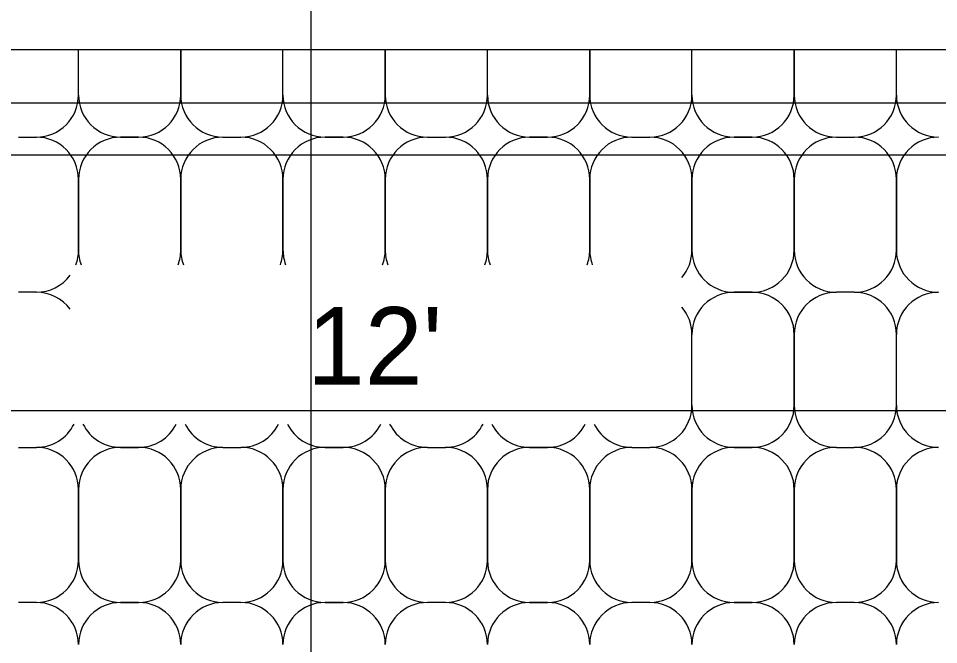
# Model space of a CAD drawing. Extents: x 0 to 2.83, y -0.12 to 1.83.
# Drawn here: x 0.7198 to 0.858, y 1.4835 to 1.5777 of the extents above; entities that cross this region are included whole.
import ezdxf

# ---------------------------------------------------------------- set-up
doc = ezdxf.new("R2010")
doc.units = 0
doc.layers.add('RD_Pr_Roadway_Dimensions', color=7, linetype='Continuous')
doc.layers.add('SH_General_Details', color=7, linetype='Continuous')

msp = doc.modelspace()

# ---------------------------------------------------------------- linework, layer by layer
at = {"layer": 'RD_Pr_Roadway_Dimensions'}
msp.add_line((0.8777306488817528, 1.5186865079010523), (0.6497306488817528, 1.5186865079010523), dxfattribs=at)
at = {"layer": 'SH_General_Details'}
for p, q in [((0.7637306488817528, 0.3074713412324585), (0.7637306488817528, 1.619942257901529)), ((0.24806748222019231, 1.5729995912315942), (1.2997618155544592, 1.5729995912315942)), ((0.7287833155458763, 1.5661580078999198), (0.7287833155458763, 1.5729995912315942)), ((0.7287833155458763, 1.5661580078999198), (0.7287833155458763, 1.5729995912315942)), ((0.7287833155458763, 1.5661580078999198), (0.7287833155458763, 1.5729995912315942)), ((0.7441479822067514, 1.5661580078999198), (0.7441479822067514, 1.5729995912315942)), ((0.7441479822067514, 1.5729995912315942), (0.7441479822067514, 1.5661580078999198)), ((0.7441479822067514, 1.5729995912315942), (0.7441479822067514, 1.5661580078999198)), ((0.759512648886998, 1.5661580078999198), (0.759512648886998, 1.5729995912315942)), ((0.759512648886998, 1.5661580078999198), (0.759512648886998, 1.5729995912315942)), ((0.759512648886998, 1.5661580078999198), (0.759512648886998, 1.5729995912315942)), ((0.7748773155478731, 1.5661580078999198), (0.7748773155478731, 1.5729995912315942)), ((0.7748773155478731, 1.5729995912315942), (0.7748773155478731, 1.5661580078999198)), ((0.7748773155478731, 1.5729995912315942), (0.7748773155478731, 1.5661580078999198)), ((0.7902419822087482, 1.5661580078999198), (0.7902419822087482, 1.5729995912315942)), ((0.7902419822087482, 1.5661580078999198), (0.7902419822087482, 1.5729995912315942)), ((0.7902419822087482, 1.5661580078999198), (0.7902419822087482, 1.5729995912315942)), ((0.8056066488889948, 1.5661580078999198), (0.8056066488889948, 1.5729995912315942)), ((0.8056066488889948, 1.5729995912315942), (0.8056066488889948, 1.5661580078999198)), ((0.8056066488889948, 1.5729995912315942), (0.8056066488889948, 1.5661580078999198)), ((0.8209713155498698, 1.5661580078999198), (0.8209713155498698, 1.5729995912315942)), ((0.8209713155498698, 1.5661580078999198), (0.8209713155498698, 1.5729995912315942)), ((0.8209713155498698, 1.5661580078999198), (0.8209713155498698, 1.5729995912315942)), ((0.8363359822099998, 1.5661580078999198), (0.8363359822099998, 1.5729995912315942)), ((0.8363359822099998, 1.5729995912315942), (0.8363359822099998, 1.5661580078999198)), ((0.8363359822099998, 1.5729995912315942), (0.8363359822099998, 1.5661580078999198)), ((0.8517006488708749, 1.5661580078999198), (0.8517006488708749, 1.5729995912315942)), ((0.8517006488708749, 1.5661580078999198), (0.8517006488708749, 1.5729995912315942)), ((0.8517006488708749, 1.5661580078999198), (0.8517006488708749, 1.5729995912315942)), ((0.4510064822105661, 1.5649657578865683), (1.0770707322230533, 1.5649657578865683)), ((0.7197519822185829, 1.5598246745670832), (0.7224499822130397, 1.5598246745670832)), ((0.7197519822185829, 1.5598246745670832), (0.7224499822130397, 1.5598246745670832)), ((0.735116648879458, 1.5598246745670832), (0.7378146488731697, 1.5598246745670832)), ((0.735116648879458, 1.5598246745670832), (0.7378146488731697, 1.5598246745670832)), ((0.7378146488731697, 1.5598246745670832), (0.735116648879458, 1.5598246745670832)), ((0.7504813155403331, 1.5598246745670832), (0.7531793155541614, 1.5598246745670832)), ((0.7504813155403331, 1.5598246745670832), (0.7531793155541614, 1.5598246745670832)), ((0.7658459822205796, 1.5598246745670832), (0.7685439822142914, 1.5598246745670832)), ((0.7658459822205796, 1.5598246745670832), (0.7685439822142914, 1.5598246745670832)), ((0.7685439822142914, 1.5598246745670832), (0.7658459822205796, 1.5598246745670832)), ((0.7812106488814548, 1.5598246745670832), (0.7839086488751664, 1.5598246745670832)), ((0.7812106488814548, 1.5598246745670832), (0.7839086488751664, 1.5598246745670832)), ((0.7965753155415848, 1.5598246745670832), (0.799273315555413, 1.5598246745670832)), ((0.7965753155415848, 1.5598246745670832), (0.799273315555413, 1.5598246745670832)), ((0.799273315555413, 1.5598246745670832), (0.7965753155415848, 1.5598246745670832)), ((0.8119399822225765, 1.5598246745670832), (0.8146379822162881, 1.5598246745670832)), ((0.8119399822225765, 1.5598246745670832), (0.8146379822162881, 1.5598246745670832)), ((0.8273046488827065, 1.5598246745670832), (0.8300026488771632, 1.5598246745670832)), ((0.8273046488827065, 1.5598246745670832), (0.8300026488771632, 1.5598246745670832)), ((0.8300026488771632, 1.5598246745670832), (0.8273046488827065, 1.5598246745670832)), ((0.8426693155435815, 1.5598246745670832), (0.8453673155372933, 1.5598246745670832)), ((0.8426693155435815, 1.5598246745670832), (0.8453673155372933, 1.5598246745670832)), ((0.5357306488817528, 1.5571662578980123), (0.9917306488817528, 1.5571662578980123)), ((0.7287833155458763, 1.5534913412335014), (0.7287833155458763, 1.5428386745656526)), ((0.7287833155458763, 1.5428386745656526), (0.7287833155458763, 1.5534913412335014)), ((0.7441479822067514, 1.5534913412335014), (0.7441479822067514, 1.5428386745656526)), ((0.7441479822067514, 1.5428386745656526), (0.7441479822067514, 1.5534913412335014)), ((0.759512648886998, 1.5534913412335014), (0.759512648886998, 1.5428386745656526)), ((0.759512648886998, 1.5428386745656526), (0.759512648886998, 1.5534913412335014)), ((0.7748773155478731, 1.5534913412335014), (0.7748773155478731, 1.5428386745656526)), ((0.7748773155478731, 1.5428386745656526), (0.7748773155478731, 1.5534913412335014)), ((0.7902419822087482, 1.5534913412335014), (0.7902419822087482, 1.5428386745656526)), ((0.7902419822087482, 1.5428386745656526), (0.7902419822087482, 1.5534913412335014)), ((0.8056066488889948, 1.5534913412335014), (0.8056066488889948, 1.5428386745656526)), ((0.8056066488889948, 1.5428386745656526), (0.8056066488889948, 1.5534913412335014)), ((0.8209713155498698, 1.5534913412335014), (0.8209713155498698, 1.5428386745656526)), ((0.8209713155498698, 1.5428386745656526), (0.8209713155498698, 1.5534913412335014)), ((0.8363359822099998, 1.5534913412335014), (0.8363359822099998, 1.5428386745656526)), ((0.8363359822099998, 1.5428386745656526), (0.8363359822099998, 1.5534913412335014)), ((0.8517006488708749, 1.5534913412335014), (0.8517006488708749, 1.5428386745656526)), ((0.8517006488708749, 1.5428386745656526), (0.8517006488708749, 1.5534913412335014)), ((0.7224499822130397, 1.536505341232071), (0.7197519822185829, 1.536505341232071)), ((0.7224499822130397, 1.536505341232071), (0.7197519822185829, 1.536505341232071)), ((0.8273046488827065, 1.536505341232071), (0.8300026488771632, 1.536505341232071)), ((0.8300026488771632, 1.536505341232071), (0.8273046488827065, 1.536505341232071)), ((0.8453673155372933, 1.536505341232071), (0.8426693155435815, 1.536505341232071)), ((0.8453673155372933, 1.536505341232071), (0.8426693155435815, 1.536505341232071)), ((0.8209713155498698, 1.5195193412306405), (0.8209713155498698, 1.5301720078984893)), ((0.8209713155498698, 1.5195193412306405), (0.8209713155498698, 1.5301720078984893)), ((0.8209713155498698, 1.5195193412306405), (0.8209713155498698, 1.5301720078984893)), ((0.8363359822099998, 1.5195193412306405), (0.8363359822099998, 1.5301720078984893)), ((0.8363359822099998, 1.5301720078984893), (0.8363359822099998, 1.5195193412306405)), ((0.8363359822099998, 1.5301720078984893), (0.8363359822099998, 1.5195193412306405)), ((0.8517006488708749, 1.5195193412306405), (0.8517006488708749, 1.5301720078984893)), ((0.8517006488708749, 1.5195193412306405), (0.8517006488708749, 1.5301720078984893)), ((0.8517006488708749, 1.5195193412306405), (0.8517006488708749, 1.5301720078984893)), ((0.7197519822185829, 1.5131860078970587), (0.7224499822130397, 1.5131860078970587)), ((0.7197519822185829, 1.5131860078970587), (0.7224499822130397, 1.5131860078970587)), ((0.735116648879458, 1.5131860078970587), (0.7378146488731697, 1.5131860078970587)), ((0.735116648879458, 1.5131860078970587), (0.7378146488731697, 1.5131860078970587)), ((0.7378146488731697, 1.5131860078970587), (0.735116648879458, 1.5131860078970587)), ((0.7504813155403331, 1.5131860078970587), (0.7531793155541614, 1.5131860078970587)), ((0.7504813155403331, 1.5131860078970587), (0.7531793155541614, 1.5131860078970587)), ((0.7658459822205796, 1.5131860078970587), (0.7685439822142914, 1.5131860078970587)), ((0.7658459822205796, 1.5131860078970587), (0.7685439822142914, 1.5131860078970587)), ((0.7685439822142914, 1.5131860078970587), (0.7658459822205796, 1.5131860078970587)), ((0.7812106488814548, 1.5131860078970587), (0.7839086488751664, 1.5131860078970587)), ((0.7812106488814548, 1.5131860078970587), (0.7839086488751664, 1.5131860078970587)), ((0.7965753155415848, 1.5131860078970587), (0.799273315555413, 1.5131860078970587)), ((0.7965753155415848, 1.5131860078970587), (0.799273315555413, 1.5131860078970587)), ((0.799273315555413, 1.5131860078970587), (0.7965753155415848, 1.5131860078970587)), ((0.8119399822225765, 1.5131860078970587), (0.8146379822162881, 1.5131860078970587)), ((0.8119399822225765, 1.5131860078970587), (0.8146379822162881, 1.5131860078970587)), ((0.8273046488827065, 1.5131860078970587), (0.8300026488771632, 1.5131860078970587)), ((0.8273046488827065, 1.5131860078970587), (0.8300026488771632, 1.5131860078970587)), ((0.8300026488771632, 1.5131860078970587), (0.8273046488827065, 1.5131860078970587)), ((0.8426693155435815, 1.5131860078970587), (0.8453673155372933, 1.5131860078970587)), ((0.8426693155435815, 1.5131860078970587), (0.8453673155372933, 1.5131860078970587)), ((0.7287833155458763, 1.5068526745642221), (0.7287833155458763, 1.4962000078956283)), ((0.7287833155458763, 1.4962000078956283), (0.7287833155458763, 1.5068526745642221)), ((0.7441479822067514, 1.5068526745642221), (0.7441479822067514, 1.4962000078956283)), ((0.7441479822067514, 1.4962000078956283), (0.7441479822067514, 1.5068526745642221)), ((0.759512648886998, 1.5068526745642221), (0.759512648886998, 1.4962000078956283)), ((0.759512648886998, 1.4962000078956283), (0.759512648886998, 1.5068526745642221)), ((0.7748773155478731, 1.5068526745642221), (0.7748773155478731, 1.4962000078956283)), ((0.7748773155478731, 1.4962000078956283), (0.7748773155478731, 1.5068526745642221)), ((0.7902419822087482, 1.5068526745642221), (0.7902419822087482, 1.4962000078956283)), ((0.7902419822087482, 1.4962000078956283), (0.7902419822087482, 1.5068526745642221)), ((0.8056066488889948, 1.5068526745642221), (0.8056066488889948, 1.4962000078956283)), ((0.8056066488889948, 1.4962000078956283), (0.8056066488889948, 1.5068526745642221)), ((0.8209713155498698, 1.5068526745642221), (0.8209713155498698, 1.4962000078956283)), ((0.8209713155498698, 1.4962000078956283), (0.8209713155498698, 1.5068526745642221)), ((0.8363359822099998, 1.5068526745642221), (0.8363359822099998, 1.4962000078956283)), ((0.8363359822099998, 1.4962000078956283), (0.8363359822099998, 1.5068526745642221)), ((0.8517006488708749, 1.5068526745642221), (0.8517006488708749, 1.4962000078956283)), ((0.8517006488708749, 1.4962000078956283), (0.8517006488708749, 1.5068526745642221)), ((0.7224499822130397, 1.4898666745627915), (0.7197519822185829, 1.4898666745627915)), ((0.7224499822130397, 1.4898666745627915), (0.7197519822185829, 1.4898666745627915)), ((0.735116648879458, 1.4898666745627915), (0.7378146488731697, 1.4898666745627915)), ((0.7378146488731697, 1.4898666745627915), (0.735116648879458, 1.4898666745627915)), ((0.7531793155541614, 1.4898666745627915), (0.7504813155403331, 1.4898666745627915)), ((0.7531793155541614, 1.4898666745627915), (0.7504813155403331, 1.4898666745627915)), ((0.7658459822205796, 1.4898666745627915), (0.7685439822142914, 1.4898666745627915)), ((0.7685439822142914, 1.4898666745627915), (0.7658459822205796, 1.4898666745627915)), ((0.7839086488751664, 1.4898666745627915), (0.7812106488814548, 1.4898666745627915)), ((0.7839086488751664, 1.4898666745627915), (0.7812106488814548, 1.4898666745627915)), ((0.7965753155415848, 1.4898666745627915), (0.799273315555413, 1.4898666745627915)), ((0.799273315555413, 1.4898666745627915), (0.7965753155415848, 1.4898666745627915)), ((0.8146379822162881, 1.4898666745627915), (0.8119399822225765, 1.4898666745627915)), ((0.8146379822162881, 1.4898666745627915), (0.8119399822225765, 1.4898666745627915)), ((0.8273046488827065, 1.4898666745627915), (0.8300026488771632, 1.4898666745627915)), ((0.8300026488771632, 1.4898666745627915), (0.8273046488827065, 1.4898666745627915)), ((0.8453673155372933, 1.4898666745627915), (0.8426693155435815, 1.4898666745627915)), ((0.8453673155372933, 1.4898666745627915), (0.8426693155435815, 1.4898666745627915))]:
    msp.add_line(p, q, dxfattribs=at)
for centre, start, end in [((0.7224491135148302, 1.5661585132280982), 270, 360), ((0.7351157801812485, 1.5661585132280982), 180, 270), ((0.7378137801757053, 1.5661585132280982), 270, 360), ((0.7504804468421236, 1.5661585132280982), 180, 270), ((0.7531784468358352, 1.5661585132280982), 270, 360), ((0.7658451135029987, 1.5661585132280982), 180, 270), ((0.7685431135168269, 1.5661585132280982), 270, 360), ((0.7812097801832453, 1.5661585132280982), 180, 270), ((0.783907780176957, 1.5661585132280982), 270, 360), ((0.7965744468441204, 1.5661585132280982), 180, 270), ((0.799272446837832, 1.5661585132280982), 270, 360), ((0.8119391135042503, 1.5661585132280982), 180, 270), ((0.8146371135180787, 1.5661585132280982), 270, 360), ((0.827303780185242, 1.5661585132280982), 180, 270), ((0.8300017801789537, 1.5661585132280982), 270, 360), ((0.842668446845372, 1.5661585132280982), 180, 270), ((0.8453664468398288, 1.5661585132280982), 270, 360), ((0.8580331135062471, 1.5661585132280982), 180, 270), ((0.7224491135148302, 1.5534918465616798), 0, 90), ((0.7351157801812485, 1.5534918465616798), 90, 180), ((0.7378137801757053, 1.5534918465616798), 0, 90), ((0.7504804468421236, 1.5534918465616798), 90, 180), ((0.7531784468358352, 1.5534918465616798), 0, 90), ((0.7658451135029987, 1.5534918465616798), 90, 180), ((0.7685431135168269, 1.5534918465616798), 0, 90), ((0.7812097801832453, 1.5534918465616798), 90, 180), ((0.783907780176957, 1.5534918465616798), 0, 90), ((0.7965744468441204, 1.5534918465616798), 90, 180), ((0.799272446837832, 1.5534918465616798), 0, 90), ((0.8119391135042503, 1.5534918465616798), 90, 180), ((0.8146371135180787, 1.5534918465616798), 0, 90), ((0.827303780185242, 1.5534918465616798), 90, 180), ((0.8300017801789537, 1.5534918465616798), 0, 90), ((0.842668446845372, 1.5534918465616798), 90, 180), ((0.8453664468398288, 1.5534918465616798), 0, 90), ((0.8580331135062471, 1.5534918465616798), 90, 180), ((0.7224491135148302, 1.542839179893831), 339.7876944444444, 360), ((0.7351157801812485, 1.542839179893831), 180, 200.21230555555556), ((0.7378137801757053, 1.542839179893831), 339.7876944444444, 360), ((0.7504804468421236, 1.542839179893831), 180, 200.21230555555556), ((0.7531784468358352, 1.542839179893831), 339.7876944444444, 360), ((0.7658451135029987, 1.542839179893831), 180, 200.21230555555556), ((0.7685431135168269, 1.542839179893831), 339.7876944444444, 360), ((0.7812097801832453, 1.542839179893831), 180, 200.21230555555556), ((0.783907780176957, 1.542839179893831), 339.7876944444444, 360), ((0.7965744468441204, 1.542839179893831), 180, 200.21230555555556), ((0.799272446837832, 1.542839179893831), 339.7876944444444, 360), ((0.8119391135042503, 1.542839179893831), 180, 200.21230555555556), ((0.8146371135180787, 1.542839179893831), 319.5966361111111, 360), ((0.827303780185242, 1.542839179893831), 180, 270), ((0.8300017801789537, 1.542839179893831), 270, 360), ((0.842668446845372, 1.542839179893831), 180, 270), ((0.8453664468398288, 1.542839179893831), 270, 360), ((0.8580331135062471, 1.542839179893831), 180, 270), ((0.7224491135148302, 1.542839179893831), 270, 323.5138138888889), ((0.7224491135148302, 1.5301725132266677), 36.486186111111124, 90), ((0.827303780185242, 1.5301725132266677), 90, 180), ((0.8300017801789537, 1.5301725132266677), 0, 90), ((0.842668446845372, 1.5301725132266677), 90, 180), ((0.8453664468398288, 1.5301725132266677), 0, 90), ((0.8580331135062471, 1.5301725132266677), 90, 180), ((0.8146371135180787, 1.5301725132266677), 0, 40.40336388888886), ((0.8146371135180787, 1.5195198465588189), 270, 360), ((0.827303780185242, 1.5195198465588189), 180, 270), ((0.8300017801789537, 1.5195198465588189), 270, 360), ((0.842668446845372, 1.5195198465588189), 180, 270), ((0.8453664468398288, 1.5195198465588189), 270, 360), ((0.8580331135062471, 1.5195198465588189), 180, 270), ((0.7224491135148302, 1.5195198465588189), 270, 333.496675), ((0.7351157801812485, 1.5195198465588189), 206.503325, 270), ((0.7378137801757053, 1.5195198465588189), 270, 333.496675), ((0.7504804468421236, 1.5195198465588189), 206.503325, 270), ((0.7531784468358352, 1.5195198465588189), 270, 333.496675), ((0.7658451135029987, 1.5195198465588189), 206.503325, 270), ((0.7685431135168269, 1.5195198465588189), 270, 333.496675), ((0.7812097801832453, 1.5195198465588189), 206.503325, 270), ((0.783907780176957, 1.5195198465588189), 270, 333.496675), ((0.7965744468441204, 1.5195198465588189), 206.503325, 270), ((0.799272446837832, 1.5195198465588189), 270, 333.496675), ((0.8119391135042503, 1.5195198465588189), 206.503325, 270), ((0.7224491135148302, 1.5068531798924005), 0, 90), ((0.7351157801812485, 1.5068531798924005), 90, 180), ((0.7378137801757053, 1.5068531798924005), 0, 90), ((0.7504804468421236, 1.5068531798924005), 90, 180), ((0.7531784468358352, 1.5068531798924005), 0, 90), ((0.7658451135029987, 1.5068531798924005), 90, 180), ((0.7685431135168269, 1.5068531798924005), 0, 90), ((0.7812097801832453, 1.5068531798924005), 90, 180), ((0.783907780176957, 1.5068531798924005), 0, 90), ((0.7965744468441204, 1.5068531798924005), 90, 180), ((0.799272446837832, 1.5068531798924005), 0, 90), ((0.8119391135042503, 1.5068531798924005), 90, 180), ((0.8146371135180787, 1.5068531798924005), 0, 90), ((0.827303780185242, 1.5068531798924005), 90, 180), ((0.8300017801789537, 1.5068531798924005), 0, 90), ((0.842668446845372, 1.5068531798924005), 90, 180), ((0.8453664468398288, 1.5068531798924005), 0, 90), ((0.8580331135062471, 1.5068531798924005), 90, 180), ((0.7224491135148302, 1.4962005132238065), 270, 360), ((0.7351157801812485, 1.4962005132238065), 180, 270), ((0.7378137801757053, 1.4962005132238065), 270, 360), ((0.7504804468421236, 1.4962005132238065), 180, 270), ((0.7531784468358352, 1.4962005132238065), 270, 360), ((0.7658451135029987, 1.4962005132238065), 180, 270), ((0.7685431135168269, 1.4962005132238065), 270, 360), ((0.7812097801832453, 1.4962005132238065), 180, 270), ((0.783907780176957, 1.4962005132238065), 270, 360), ((0.7965744468441204, 1.4962005132238065), 180, 270), ((0.799272446837832, 1.4962005132238065), 270, 360), ((0.8119391135042503, 1.4962005132238065), 180, 270), ((0.8146371135180787, 1.4962005132238065), 270, 360), ((0.827303780185242, 1.4962005132238065), 180, 270), ((0.8300017801789537, 1.4962005132238065), 270, 360), ((0.842668446845372, 1.4962005132238065), 180, 270), ((0.8453664468398288, 1.4962005132238065), 270, 360), ((0.8580331135062471, 1.4962005132238065), 180, 270), ((0.7224491135148302, 1.4835338465573884), 0, 90), ((0.7351157801812485, 1.4835338465573884), 90, 180), ((0.7378137801757053, 1.4835338465573884), 0, 90), ((0.7504804468421236, 1.4835338465573884), 90, 180), ((0.7531784468358352, 1.4835338465573884), 0, 90), ((0.7658451135029987, 1.4835338465573884), 90, 180), ((0.7685431135168269, 1.4835338465573884), 0, 90), ((0.7812097801832453, 1.4835338465573884), 90, 180), ((0.783907780176957, 1.4835338465573884), 0, 90), ((0.7965744468441204, 1.4835338465573884), 90, 180), ((0.799272446837832, 1.4835338465573884), 0, 90), ((0.8119391135042503, 1.4835338465573884), 90, 180), ((0.8146371135180787, 1.4835338465573884), 0, 90), ((0.827303780185242, 1.4835338465573884), 90, 180), ((0.8300017801789537, 1.4835338465573884), 0, 90), ((0.842668446845372, 1.4835338465573884), 90, 180), ((0.8453664468398288, 1.4835338465573884), 0, 90), ((0.8580331135062471, 1.4835338465573884), 90, 180)]:
    msp.add_arc(centre, 0.006333333333333333, start, end, dxfattribs=at)

# ---------------------------------------------------------------- texts
at = {"layer": 'RD_Pr_Roadway_Dimensions'}
msp.add_text("12'", height=0.011666669999999999, dxfattribs=at).set_placement((0.7631410756289005, 1.522606306115786))

doc.saveas('drawing.dxf')
